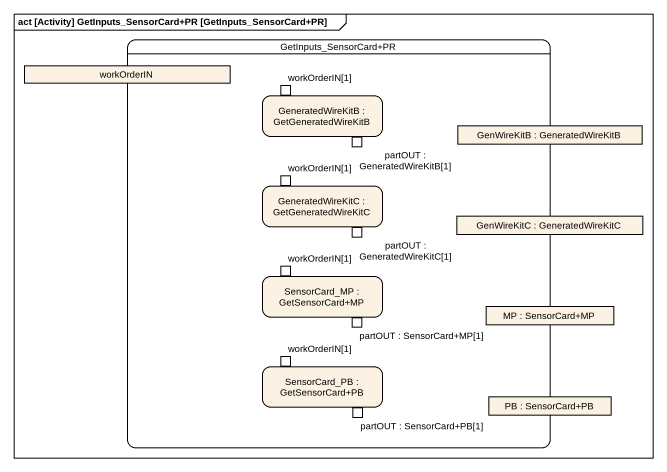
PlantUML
@startuml
mainframe act [Activity] GetInputs_SensorCard+PR [GetInputs_SensorCard+PR]
hide empty description
state "GetInputs_SensorCard+PR" as GetInputs_SensorCard_PR {
  state workOrderIN <<object>>
  state "GeneratedWireKitB : GetGeneratedWireKitB" as GeneratedWireKitB {
    state "workOrderIN[1]" as workOrderIN_1 <<inputPin>>
    state "partOUT : GeneratedWireKitB[1]" as partOUT_GeneratedWireKitB_1 <<outputPin>>
  }
  state "GenWireKitB : GeneratedWireKitB" as GenWireKitB <<object>>
  state "GeneratedWireKitC : GetGeneratedWireKitC" as GeneratedWireKitC {
    state "workOrderIN[1]" as workOrderIN_1_2 <<inputPin>>
    state "partOUT : GeneratedWireKitC[1]" as partOUT_GeneratedWireKitC_1 <<outputPin>>
  }
  state "GenWireKitC : GeneratedWireKitC" as GenWireKitC <<object>>
  state "SensorCard_MP : GetSensorCard+MP" as SensorCard_MP {
    state "workOrderIN[1]" as workOrderIN_1_3 <<inputPin>>
    state "partOUT : SensorCard+MP[1]" as partOUT_SensorCard_MP_1 <<outputPin>>
  }
  state "MP : SensorCard+MP" as MP <<object>>
  state "SensorCard_PB : GetSensorCard+PB" as SensorCard_PB {
    state "workOrderIN[1]" as workOrderIN_1_4 <<inputPin>>
    state "partOUT : SensorCard+PB[1]" as partOUT_SensorCard_PB_1 <<outputPin>>
  }
  state "PB : SensorCard+PB" as PB <<object>>
}
@enduml
